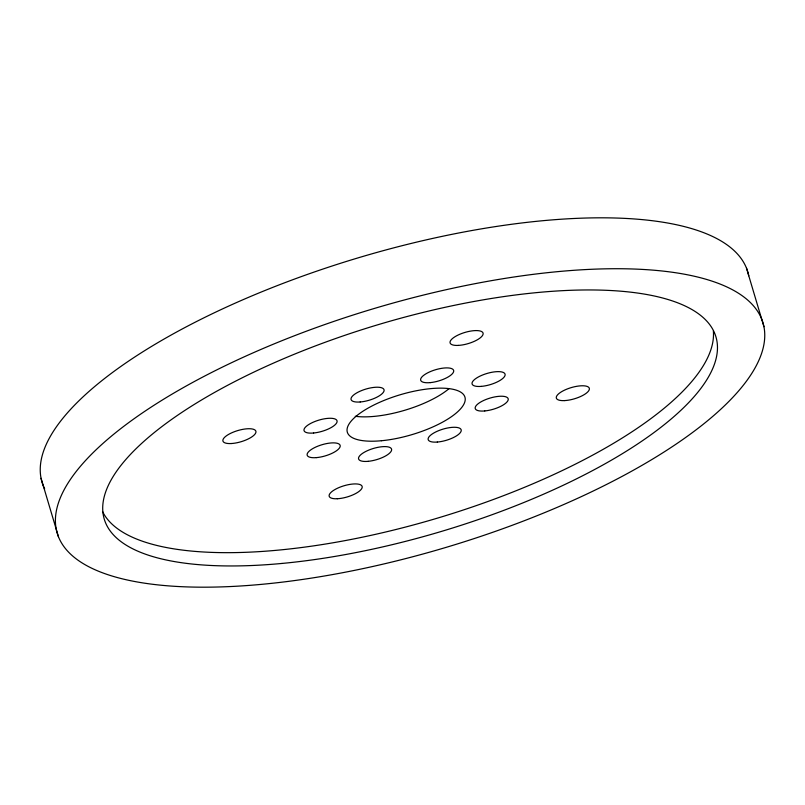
<?xml version="1.0" encoding="UTF-8"?>
<svg xmlns="http://www.w3.org/2000/svg" width="805" height="805" viewBox="0 0 805 805"><rect width="100%" height="100%" fill="white"/><g stroke="black" fill="none" stroke-linecap="round" stroke-linejoin="round"><path stroke-width="1.21" d="M746.537 268.266L763.935 326.699A368.217 124.725 -16.6 0 1 254.088 585.004A368.217 124.725 -16.6 0 1 212.248 372.162A368.217 124.725 -16.6 0 1 763.935 326.699M41.065 478.301L58.463 536.734M449.039 388.634A61.371 20.789 -16.6 0 1 355.267 416.286M44.657 488.917A368.217 124.725 -16.6 0 1 354.904 258.828A368.217 124.725 -16.6 0 1 748.751 275.783M713.361 330.936A319.122 108.101 -16.6 0 1 434.921 518.883A319.122 108.101 -16.6 0 1 102.517 511.497M381.399 440.738A61.371 20.789 -16.6 0 0 464.988 397.318A61.371 20.789 -16.6 0 0 372.001 405.972A61.371 20.789 -16.6 0 0 381.399 440.738M360.167 401.977A17.187 5.816 -16.6 0 0 384.086 389.962A17.187 5.816 -16.6 0 0 358.436 391.985A17.187 5.816 -16.6 0 0 360.167 401.977M430.242 382.617A17.187 5.816 -16.6 0 0 453.648 370.461A17.187 5.816 -16.6 0 0 427.606 372.886A17.187 5.816 -16.6 0 0 430.242 382.617M481.189 386.39A17.187 5.816 -16.6 0 0 505.107 374.365A17.187 5.816 -16.6 0 0 479.458 376.398A17.187 5.816 -16.6 0 0 481.189 386.39M484.781 410.942A17.187 5.816 -16.6 0 0 508.186 398.787A17.187 5.816 -16.6 0 0 482.155 401.212A17.187 5.816 -16.6 0 0 484.781 410.942M437.306 442.046A17.187 5.816 -16.6 0 0 461.215 430.021A17.187 5.816 -16.6 0 0 435.565 432.044A17.187 5.816 -16.6 0 0 437.306 442.046M368.167 461.325A17.187 5.816 -16.6 0 0 391.572 449.17A17.187 5.816 -16.6 0 0 365.54 451.585A17.187 5.816 -16.6 0 0 368.167 461.325M316.274 457.632A17.187 5.816 -16.6 0 0 340.193 445.618A17.187 5.816 -16.6 0 0 314.544 447.64A17.187 5.816 -16.6 0 0 316.274 457.632M313.628 432.999A17.187 5.816 -16.6 0 0 337.033 420.834A17.187 5.816 -16.6 0 0 310.992 423.259A17.187 5.816 -16.6 0 0 313.628 432.999M337.335 498.738A17.187 5.816 -16.6 0 0 362.22 487.035A17.187 5.816 -16.6 0 0 337.456 488.243A17.187 5.816 -16.6 0 0 337.335 498.738M564.506 400.598A17.187 5.816 -16.6 0 0 589.391 388.896A17.187 5.816 -16.6 0 0 564.617 390.103A17.187 5.816 -16.6 0 0 564.506 400.598M458.256 345.405A17.187 5.816 -16.6 0 0 483.141 333.713A17.187 5.816 -16.6 0 0 458.367 334.91A17.187 5.816 -16.6 0 0 458.256 345.405M231.085 443.545A17.187 5.816 -16.6 0 0 255.97 431.852A17.187 5.816 -16.6 0 0 231.206 433.05A17.187 5.816 -16.6 0 0 231.085 443.545M282.012 563.44A319.122 108.101 -16.6 0 0 716.118 337.496A319.122 108.101 -16.6 0 0 232.142 382.928A319.122 108.101 -16.6 0 0 282.012 563.44"/></g></svg>
